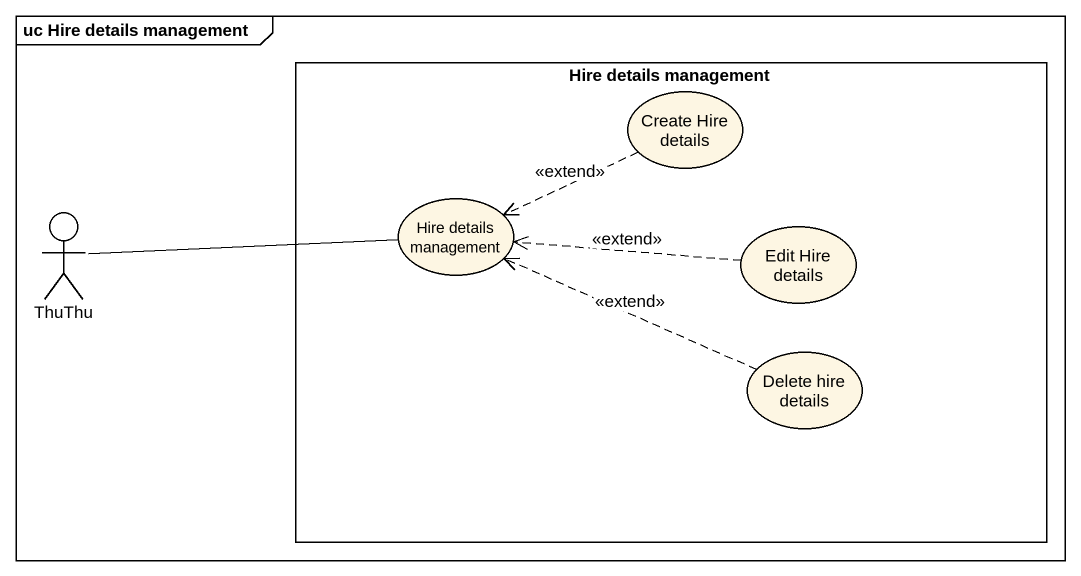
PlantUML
@startuml
mainframe uc Hire details management
rectangle "Hire details management" as Hire_details_management {
  usecase "Create Hire details" as Create_Hire_details
  usecase "Hire details management" as Hire_details_management_2
  usecase "Edit Hire details" as Edit_Hire_details
  usecase "Delete hire details" as Delete_hire_details
}
actor ThuThu
Create_Hire_details .left.> Hire_details_management_2 : <<extend>>
ThuThu -right- Hire_details_management_2
Edit_Hire_details .left.> Hire_details_management_2 : <<extend>>
Delete_hire_details .left.> Hire_details_management_2 : <<extend>>
@enduml
